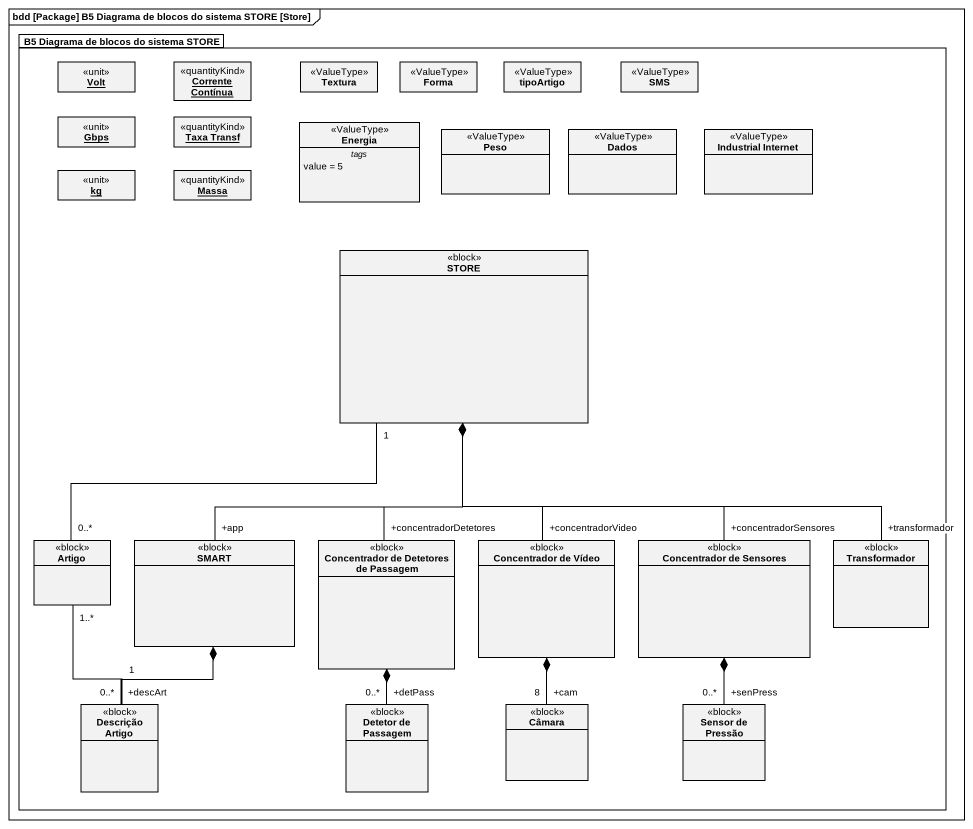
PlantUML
@startuml
mainframe bdd [Package] B5 Diagrama de blocos do sistema STORE [Store]
hide circle
hide empty members
package "B5 Diagrama de blocos do sistema STORE" as B5_Diagrama_de_blocos_do {
  object Volt <<unit>>
  object "Corrente Contínua" as Corrente_Contínua <<quantityKind>>
  class Textura <<ValueType>>
  class Forma <<ValueType>>
  class tipoArtigo <<ValueType>>
  class SMS <<ValueType>>
  object Gbps <<unit>>
  object "Taxa Transf" as Taxa_Transf <<quantityKind>>
  class Energia <<ValueType>> {
    -- tags --
    value = 5
  }
  class Peso <<ValueType>>
  class Dados <<ValueType>>
  class "Industrial Internet" as Industrial_Internet <<ValueType>>
  object kg <<unit>>
  object Massa <<quantityKind>>
  class STORE <<block>>
  class Artigo <<block>>
  class SMART <<block>>
  class "Concentrador de Detetores de Passagem" as Concentrador_de_Detetores <<block>>
  class "Concentrador de Vídeo" as Concentrador_de_Vídeo <<block>>
  class "Concentrador de Sensores" as Concentrador_de_Sensores <<block>>
  class Transformador <<block>>
  class "Descrição Artigo" as Descrição_Artigo <<block>>
  class "Detetor de Passagem" as Detetor_de_Passagem <<block>>
  class Câmara <<block>>
  class "Sensor de Pressão" as Sensor_de_Pressão <<block>>
}
Artigo "0..*" -up- "1" STORE
SMART "+app" -up-* STORE
Concentrador_de_Detetores "+concentradorDetetores" -up-* STORE
Concentrador_de_Vídeo "+concentradorVideo" -up-* STORE
Concentrador_de_Sensores "+concentradorSensores" -up-* STORE
Transformador "+transformador" -left-* STORE
Descrição_Artigo "1" -up- "1..*" Artigo
Descrição_Artigo "+descArt\n0..*" -up-* SMART
Detetor_de_Passagem "+detPass\n0..*" -up-* Concentrador_de_Detetores
Câmara "+cam\n8" -up-* Concentrador_de_Vídeo
Sensor_de_Pressão "+senPress\n0..*" -up-* Concentrador_de_Sensores
@enduml
